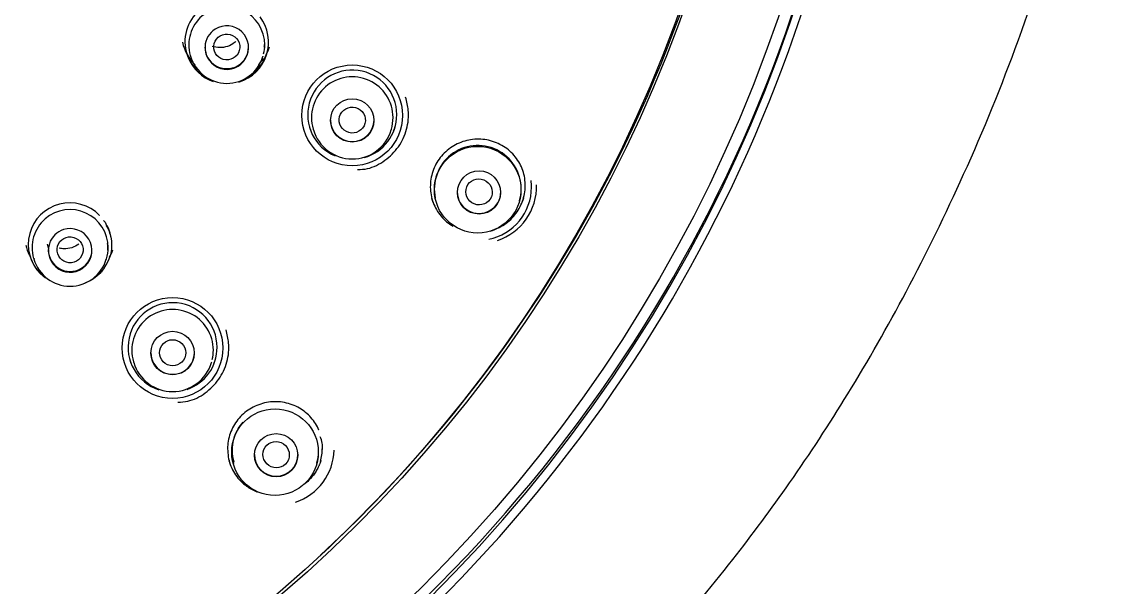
# Model space of a CAD drawing. Header units: millimetres. Extents: x -60 to 7633, y -2614 to 2146.
# Drawn here: x 5531.48 to 5569.26, y 1619.66 to 1639.13 of the extents above; entities that cross this region are included whole.
import ezdxf

# ---------------------------------------------------------------- set-up
doc = ezdxf.new("R2010")
doc.units = ezdxf.units.MM
doc.layers.get('0').update_dxf_attribs({"color": 250})

msp = doc.modelspace()

# ---------------------------------------------------------------- linework, layer by layer
at = {"linetype": 'Continuous'}
for p, q in [((5537.211, 1637.909), (5537.213, 1637.904)), ((5537.285, 1637.984), (5537.296, 1637.949)), ((5539.793, 1637.939), (5539.799, 1637.959)), ((5541.519, 1635.438), (5541.527, 1635.411)), ((5544.216, 1635.409), (5544.224, 1635.436)), ((5545.755, 1632.944), (5545.761, 1632.924)), ((5548.638, 1632.934), (5548.648, 1632.969)), ((5534.157, 1632.467), (5534.155, 1632.47)), ((5532.397, 1631.343), (5532.355, 1631.48)), ((5531.882, 1630.99), (5531.893, 1630.955)), ((5534.391, 1630.953), (5534.397, 1630.973)), ((5535.322, 1627.42), (5535.33, 1627.394)), ((5538.02, 1627.396), (5538.028, 1627.423)), ((5541.723, 1625.065), (5541.722, 1625.066)), ((5538.763, 1623.902), (5538.769, 1623.881)), ((5541.647, 1623.893), (5541.657, 1623.928)), ((5539.581, 1622.941), (5539.588, 1622.939))]:
    msp.add_line(p, q, dxfattribs=at)
for centre, radius in [((5542.871, 1635.914), 1.737), ((5542.873, 1635.741), 0.748), ((5547.2, 1633.353), 1.493), ((5547.246, 1633.257), 0.745), ((5536.673, 1627.898), 1.737), ((5536.675, 1627.725), 0.748), ((5540.207, 1624.309), 1.493), ((5540.246, 1624.202), 0.745)]:
    msp.add_circle(centre, radius, dxfattribs=at)
for centre, radius, start, end in [((5509.263, 1655.814), 51.485, 269.8154, 359.7687), ((5509.392, 1655.722), 51.623, 269.6734, 359.8451), ((5538.526, 1638.46), 1.426, 66.7541, 202.748), ((5538.543, 1638.345), 1.31, 0, 196.1657), ((5538.544, 1638.25), 0.751, 177.224, 122.382), ((5538.547, 1638.439), 1.437, 286.9043, 37.3128), ((5538.532, 1638.257), 0.74, 121.9058, 177.7001), ((5538.54, 1638.778), 1.563, 192.6807, 225.7309), ((5538.543, 1638.345), 1.31, 346.3275, 0), ((5538.543, 1638.368), 1.3, 355.1995, 359.2671), ((5538.54, 1638.778), 1.563, 330.7335, 341.093), ((5538.539, 1638.48), 1.446, 195.8933, 245.1823), ((5538.547, 1638.439), 1.437, 201.8634, 250.843), ((5538.545, 1638.319), 1.301, 196.387, 343.1134), ((5538.539, 1638.48), 1.446, 305.1792, 342.8039), ((5538.54, 1638.778), 1.563, 314.4598, 324.7829), ((5538.547, 1638.784), 1.66, 228.0626, 232.4997), ((5538.547, 1638.784), 1.66, 307.4394, 311.984), ((5542.872, 1635.939), 1.536, 0, 247.4857), ((5542.872, 1635.836), 1.407, 0, 196.3722), ((5542.872, 1635.939), 1.536, 285.7197, 0), ((5542.872, 1635.836), 1.407, 343.3749, 0), ((5542.872, 1635.972), 1.544, 196.6354, 201.3605), ((5542.872, 1635.812), 1.399, 196.4301, 343.3121), ((5542.872, 1635.972), 1.544, 337.411, 343.549), ((5547.202, 1633.377), 1.499, 0, 192.2395), ((5547.222, 1633.445), 1.833, 0, 7.0137), ((5547.222, 1633.445), 1.833, 281.2603, 0), ((5547.265, 1633.475), 1.968, 288.1927, 1.2992), ((5547.202, 1633.377), 1.499, 344.1329, 0), ((5533.13, 1631.465), 1.435, 44.4232, 225.0586), ((5533.139, 1631.356), 1.312, 0, 196.3527), ((5533.139, 1631.259), 0.752, 162.2445, 107.3047), ((5533.131, 1631.267), 0.742, 106.9144, 162.6348), ((5533.164, 1631.387), 1.427, 12.4494, 30.3045), ((5533.145, 1631.449), 1.435, 343.1535, 27.7448), ((5533.137, 1631.789), 1.564, 192.8219, 205.6997), ((5533.139, 1631.379), 1.301, 0, 5.3656), ((5533.136, 1631.492), 1.448, 195.5689, 234.3065), ((5533.136, 1631.492), 1.448, 291.0874, 342.7579), ((5533.139, 1631.356), 1.312, 343.0825, 0), ((5533.139, 1631.379), 1.301, 354.9965, 0), ((5533.137, 1631.789), 1.564, 330.818, 340.8735), ((5533.141, 1631.329), 1.302, 196.4689, 343.2863), ((5533.143, 1631.794), 1.662, 228.5833, 234.6799), ((5533.143, 1631.794), 1.662, 307.3453, 311.909), ((5536.674, 1627.922), 1.536, 0, 251.9862), ((5536.674, 1627.819), 1.407, 0, 196.4285), ((5536.674, 1627.922), 1.536, 288.8987, 0), ((5536.674, 1627.819), 1.407, 346.9387, 0), ((5536.674, 1627.955), 1.544, 196.6587, 201.4002), ((5536.674, 1627.795), 1.399, 196.5268, 343.567), ((5536.674, 1627.955), 1.544, 337.5296, 343.5321), ((5540.894, 1624.457), 0.956, 356.3593, 23.6197), ((5540.297, 1624.436), 1.951, 288.4938, 358.4348), ((5540.21, 1624.333), 1.497, 344.2603, 0), ((5540.21, 1624.333), 1.497, 0, 1.8893), ((5540.201, 1624.459), 1.639, 343.3315, 359.9062), ((5540.21, 1624.333), 1.497, 191.8843, 196.5957)]:
    msp.add_arc(centre, radius, start, end, dxfattribs=at)
for centre, major_axis, ratio in [((5509.098, 1655.559), (51.15, 0), 0.992546), ((5509.098, 1655.41), (47.938, 0), 0.992546), ((5509.098, 1655.388), (47.807, 0), 0.992546), ((5538.542, 1638.269), (-0.449, 0.032), 0.99179), ((5542.873, 1635.753), (-0.437, 0.118), 0.987095), ((5547.246, 1633.278), (-0.425, 0.171), 0.976834), ((5533.139, 1631.28), (-0.449, 0.04), 0.992425), ((5536.675, 1627.735), (-0.418, 0.174), 0.989451), ((5540.246, 1624.223), (-0.379, 0.257), 0.979983)]:
    msp.add_ellipse(centre, major_axis=major_axis, ratio=ratio, dxfattribs=at)
for centre, major_axis, start_param, end_param in [((5509.098, 1655.758), (51.65, 0), -0.830979, 0), ((5509.098, 1655.567), (47.938, 0), 5.462101, 6.283185), ((5538.542, 1638.269), (-0.75, 0), 0, 3.141593), ((5542.873, 1635.753), (0.75, 0), 3.141593, 6.283185), ((5547.246, 1633.278), (-0.75, 0), 0, 3.141593), ((5533.139, 1631.28), (-0.75, 0), 0, 3.141593), ((5536.675, 1627.736), (-0.75, 0), 0, 3.141593), ((5540.246, 1624.223), (0.75, 0), 3.141593, 6.283185)]:
    msp.add_ellipse(centre, major_axis=major_axis, ratio=0.992546, start_param=start_param, end_param=end_param, dxfattribs=at)
for points, knots in [([(5522.843, 1481.091), (5522.843, 1481.571), (5522.844, 1482.775), (5522.847, 1485.179), (5522.852, 1488.282), (5522.86, 1491.89), (5522.875, 1497.224), (5522.904, 1504.223), (5522.957, 1512.406), (5523.028, 1520.179), (5523.116, 1527.296), (5523.224, 1533.929), (5523.356, 1540.332), (5523.513, 1546.396), (5523.697, 1552.054), (5523.894, 1556.945), (5524.099, 1561.14), (5524.309, 1564.719), (5524.54, 1568.027), (5524.795, 1571.051), (5525.08, 1573.799), (5525.36, 1576.03), (5525.652, 1577.972), (5525.994, 1579.894), (5526.451, 1582.005), (5527.09, 1584.359), (5528.015, 1587.045), (5529.302, 1589.972), (5530.993, 1593.048), (5533.052, 1596.171), (5535.221, 1599.006), (5537.421, 1601.592), (5539.507, 1603.861), (5541.576, 1605.962), (5543.425, 1607.744), (5544.898, 1609.124), (5546.109, 1610.246), (5547.238, 1611.292), (5548.45, 1612.428), (5549.874, 1613.797), (5551.616, 1615.548), (5553.736, 1617.838), (5555.92, 1620.453), (5558.058, 1623.335), (5560.07, 1626.408), (5562.089, 1629.95), (5564.08, 1634.013), (5565.985, 1638.661), (5567.444, 1643.331), (5568.42, 1647.871), (5569.078, 1652.281), (5569.194, 1655.072), (5569.257, 1656.787)], [0, 0, 0, 0, 0.006885, 0.020348, 0.037071, 0.056252, 0.077204, 0.121363, 0.166767, 0.206433, 0.244124, 0.279166, 0.311202, 0.345255, 0.374956, 0.400588, 0.422548, 0.441276, 0.457212, 0.474898, 0.489196, 0.500836, 0.510402, 0.5202, 0.531676, 0.544493, 0.558717, 0.57652, 0.594951, 0.614189, 0.635771, 0.651589, 0.668167, 0.684833, 0.698592, 0.709103, 0.716983, 0.724876, 0.733545, 0.74335, 0.756191, 0.772621, 0.792707, 0.810076, 0.829411, 0.850873, 0.874706, 0.901154, 0.930588, 0.95212, 0.975217, 1, 1, 1, 1]), ([(5538.854, 1638.456), (5538.84, 1638.443), (5538.825, 1638.431), (5538.81, 1638.42), (5538.738, 1638.364), (5538.655, 1638.32), (5538.568, 1638.291), (5538.48, 1638.261), (5538.386, 1638.247), (5538.294, 1638.248), (5538.208, 1638.249), (5538.121, 1638.264), (5538.039, 1638.291)], [0.6288144, 0.6288144, 0.6288144, 0.6288144, 0.6395744, 0.6395744, 0.6395744, 0.6920007, 0.6920007, 0.6920007, 0.7448806, 0.7448806, 0.7448806, 0.7939042, 0.7939042, 0.7939042, 0.7939042]), ([(5543.049, 1634.046), (5543.176, 1634.051), (5543.495, 1634.069), (5544.021, 1634.341), (5544.496, 1634.813), (5544.782, 1635.422), (5544.841, 1636.04), (5544.757, 1636.379), (5544.714, 1636.541)], [0, 0, 0, 0, 0.100235, 0.292086, 0.483917, 0.675708, 0.867491, 1, 1, 1, 1]), ([(5548.83, 1633.687), (5548.809, 1633.863), (5548.757, 1634.038), (5548.679, 1634.197), (5548.599, 1634.359), (5548.489, 1634.509), (5548.359, 1634.635), (5548.228, 1634.761), (5548.073, 1634.868), (5547.906, 1634.944), (5547.739, 1635.021), (5547.556, 1635.07), (5547.372, 1635.087), (5547.189, 1635.104), (5547, 1635.091), (5546.821, 1635.047), (5546.643, 1635.003), (5546.469, 1634.929), (5546.315, 1634.83), (5546.161, 1634.731), (5546.022, 1634.604), (5545.91, 1634.461), (5545.797, 1634.317), (5545.708, 1634.153), (5545.65, 1633.981), (5545.592, 1633.809), (5545.563, 1633.625), (5545.565, 1633.444), (5545.567, 1633.263), (5545.601, 1633.08), (5545.664, 1632.911), (5545.726, 1632.742), (5545.819, 1632.581), (5545.935, 1632.443), (5546.05, 1632.304), (5546.192, 1632.183), (5546.348, 1632.091)], [0, 0, 0, 0, 0.0530954, 0.0530954, 0.0530954, 0.1071304, 0.1071304, 0.1071304, 0.1614431, 0.1614431, 0.1614431, 0.2156427, 0.2156427, 0.2156427, 0.269509, 0.269509, 0.269509, 0.3231125, 0.3231125, 0.3231125, 0.3765841, 0.3765841, 0.3765841, 0.4300042, 0.4300042, 0.4300042, 0.4834477, 0.4834477, 0.4834477, 0.5369315, 0.5369315, 0.5369315, 0.5903892, 0.5903892, 0.5903892, 0.6440108, 0.6440108, 0.6440108, 0.6440108]), ([(5547.625, 1631.925), (5547.734, 1631.956), (5547.841, 1631.997), (5547.942, 1632.049), (5548.106, 1632.133), (5548.259, 1632.247), (5548.386, 1632.38), (5548.512, 1632.511), (5548.618, 1632.666), (5548.693, 1632.83), (5548.768, 1632.993), (5548.816, 1633.17), (5548.834, 1633.346), (5548.845, 1633.46), (5548.843, 1633.574), (5548.83, 1633.687)], [0.7733812, 0.7733812, 0.7733812, 0.7733812, 0.8064267, 0.8064267, 0.8064267, 0.8604122, 0.8604122, 0.8604122, 0.9136668, 0.9136668, 0.9136668, 0.9664347, 0.9664347, 0.9664347, 1, 1, 1, 1]), ([(5548.782, 1633.072), (5548.782, 1633.069), (5548.781, 1633.066), (5548.764, 1633.013), (5548.747, 1632.965), (5548.725, 1632.913), (5548.723, 1632.909), (5548.721, 1632.905)], [0.04603095, 0.04603095, 0.04603095, 0.04603095, 0.046875, 0.046875, 0.0625, 0.0625, 0.06375907, 0.06375907, 0.06375907, 0.06375907]), ([(5533.443, 1631.481), (5533.369, 1631.426), (5533.286, 1631.382), (5533.199, 1631.355), (5533.111, 1631.326), (5533.017, 1631.313), (5532.925, 1631.315), (5532.871, 1631.317), (5532.816, 1631.324), (5532.763, 1631.336)], [0.6413747, 0.6413747, 0.6413747, 0.6413747, 0.6935811, 0.6935811, 0.6935811, 0.7460867, 0.7460867, 0.7460867, 0.7771748, 0.7771748, 0.7771748, 0.7771748]), ([(5536.853, 1626.03), (5536.98, 1626.035), (5537.297, 1626.053), (5537.822, 1626.324), (5538.297, 1626.796), (5538.584, 1627.404), (5538.643, 1628.022), (5538.56, 1628.361), (5538.517, 1628.523)], [0, 0, 0, 0, 0.099382, 0.291426, 0.483436, 0.675398, 0.86735, 1, 1, 1, 1]), ([(5541.722, 1625.066), (5541.722, 1625.066), (5541.722, 1625.066), (5541.722, 1625.066), (5541.656, 1625.223), (5541.562, 1625.371), (5541.448, 1625.498), (5541.335, 1625.626), (5541.198, 1625.738), (5541.049, 1625.825), (5540.891, 1625.916), (5540.714, 1625.982), (5540.533, 1626.017), (5540.353, 1626.051), (5540.164, 1626.056), (5539.982, 1626.03), (5539.8, 1626.003), (5539.621, 1625.946), (5539.458, 1625.862), (5539.296, 1625.778), (5539.145, 1625.666), (5539.02, 1625.534), (5538.894, 1625.402), (5538.79, 1625.247), (5538.715, 1625.082), (5538.64, 1624.916), (5538.593, 1624.736), (5538.578, 1624.556), (5538.563, 1624.376), (5538.579, 1624.192), (5538.624, 1624.018), (5538.67, 1623.843), (5538.747, 1623.675), (5538.849, 1623.526), (5538.951, 1623.377), (5539.08, 1623.244), (5539.226, 1623.137), (5539.335, 1623.058), (5539.455, 1622.992), (5539.581, 1622.941), (5539.581, 1622.941), (5539.581, 1622.941), (5539.581, 1622.941)], [0, 0, 0, 0, 0.000009, 0.000009, 0.000009, 0.081634, 0.081634, 0.081634, 0.163276, 0.163276, 0.163276, 0.249854, 0.249854, 0.249854, 0.335965, 0.335965, 0.335965, 0.421772, 0.421772, 0.421772, 0.5073, 0.5073, 0.5073, 0.592965, 0.592965, 0.592965, 0.678741, 0.678741, 0.678741, 0.764242, 0.764242, 0.764242, 0.85012, 0.85012, 0.85012, 0.936231, 0.936231, 0.936231, 0.999991, 0.999991, 0.999991, 1, 1, 1, 1]), ([(5538.797, 1623.963), (5538.757, 1624.094), (5538.697, 1624.489), (5538.83, 1624.981), (5539.041, 1625.269), (5539.104, 1625.34)], [0.4563719, 0.4563719, 0.4563719, 0.4563719, 0.5013154, 0.5862526, 0.617027, 0.617027, 0.617027, 0.617027]), ([(5538.675, 1623.87), (5538.673, 1623.873), (5538.672, 1623.876), (5538.666, 1623.892), (5538.661, 1623.905), (5538.647, 1623.943), (5538.639, 1623.969), (5538.629, 1624), (5538.627, 1624.005), (5538.626, 1624.01)], [0.44046482, 0.44046482, 0.44046482, 0.44046482, 0.44140625, 0.44140625, 0.4453125, 0.4453125, 0.453125, 0.453125, 0.45470852, 0.45470852, 0.45470852, 0.45470852]), ([(5541.789, 1624.022), (5541.788, 1624.019), (5541.787, 1624.016), (5541.779, 1623.988), (5541.771, 1623.964), (5541.758, 1623.929), (5541.753, 1623.917), (5541.744, 1623.894), (5541.739, 1623.883), (5541.729, 1623.859), (5541.724, 1623.846), (5541.713, 1623.821), (5541.707, 1623.809), (5541.689, 1623.772), (5541.677, 1623.748), (5541.638, 1623.676), (5541.61, 1623.63), (5541.519, 1623.497), (5541.451, 1623.415), (5541.323, 1623.289), (5541.267, 1623.24), (5541.207, 1623.194)], [0.0459361, 0.0459361, 0.0459361, 0.0459361, 0.046875, 0.046875, 0.0546875, 0.0546875, 0.0585938, 0.0585938, 0.0625, 0.0625, 0.0664062, 0.0664062, 0.0703125, 0.0703125, 0.078125, 0.078125, 0.09375, 0.09375, 0.125, 0.125, 0.1469139, 0.1469139, 0.1469139, 0.1469139]), ([(5539.16, 1623.215), (5539.157, 1623.218), (5539.153, 1623.221), (5539.129, 1623.24), (5539.11, 1623.257), (5539.084, 1623.281), (5539.075, 1623.288), (5539.063, 1623.3), (5539.059, 1623.304), (5539.051, 1623.311), (5539.048, 1623.314), (5539.044, 1623.318)], [0.3581021, 0.3581021, 0.3581021, 0.3581021, 0.359375, 0.359375, 0.3671875, 0.3671875, 0.37109375, 0.37109375, 0.37304688, 0.37304688, 0.375, 0.375, 0.375, 0.375])]:
    msp.add_open_spline(points, degree=3, knots=knots, dxfattribs=at)
for points in [[(5545.667, 1632.912), (5545.649, 1632.957), (5545.633, 1633.002), (5545.619, 1633.047)], [(5534.287, 1632.297), (5534.329, 1632.272), (5534.366, 1632.208), (5534.396, 1632.107)]]:
    msp.add_open_spline(points, degree=3, dxfattribs=at)

doc.saveas('drawing.dxf')
